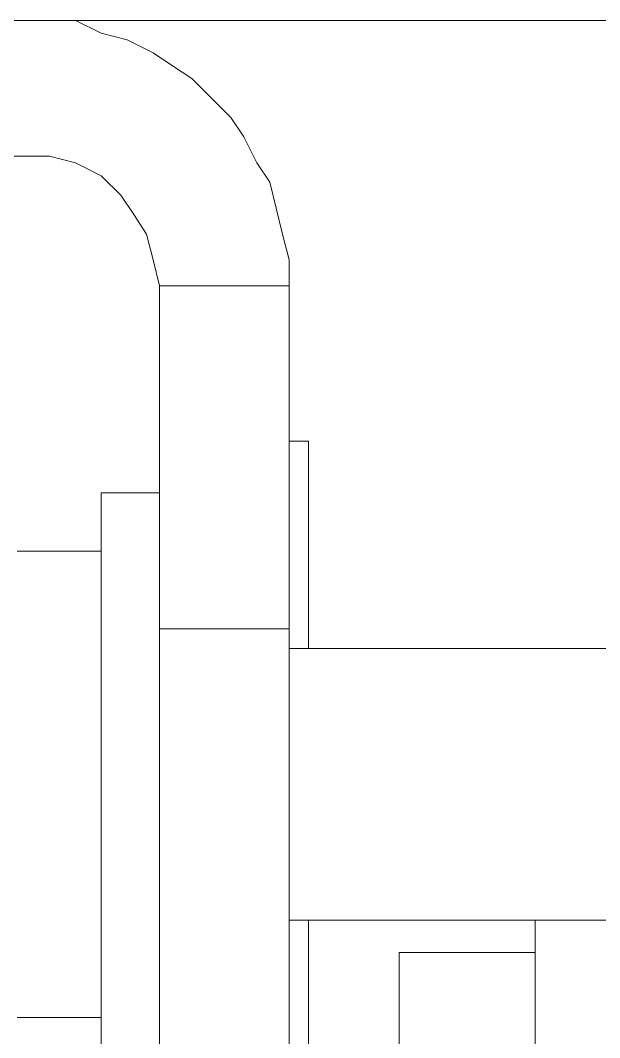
# Model space of a CAD drawing. Header units: millimetres. Extents: x 1341 to 37388, y -13954 to 1849.
# Drawn here: x 29457.03 to 29485.32, y 414.67 to 464.38 of the extents above; entities that cross this region are included whole.
import ezdxf

# ---------------------------------------------------------------- set-up
doc = ezdxf.new("R2010")
doc.units = ezdxf.units.MM
doc.layers.add('COMPONENTE', color=3, linetype='Continuous')

# ---------------------------------------------------------------- blocks, each defined once
blk = doc.blocks.new('TRANFORMADOR_IP00_TRAEL_VISTA_FRONT')
at = {"layer": 'COMPONENTE', "linetype": 'Continuous', "lineweight": 0}
for points in [[(5033.011, 3589.346), (5013.083, 3589.346)], [(5100.701, 3589.346), (5033.011, 3589.346)], [(5045.979, 3576.378), (5045.979, 3577.643), (5045.663, 3578.908), (5045.347, 3580.173), (5045.031, 3581.439), (5044.398, 3582.388), (5043.765, 3583.653), (5043.133, 3584.602), (5042.184, 3585.551), (5041.235, 3586.5), (5040.286, 3587.132), (5039.337, 3587.765), (5038.072, 3588.397), (5036.806, 3588.714), (5035.541, 3589.346), (5034.276, 3589.346), (5033.011, 3589.346)], [(5013.083, 3582.704), (5033.011, 3582.704)], [(5039.653, 3576.378), (5039.337, 3577.643), (5039.021, 3578.908), (5038.388, 3579.857), (5037.755, 3580.806), (5036.806, 3581.755), (5035.541, 3582.388), (5034.276, 3582.704), (5033.011, 3582.704)], [(5039.653, 3576.378), (5045.979, 3576.378)], [(5039.653, 3559.613), (5039.653, 3576.378)], [(5045.979, 3576.378), (5045.979, 3559.613)], [(5045.979, 3568.786), (5046.928, 3568.786)], [(5046.928, 3558.664), (5046.928, 3568.786)], [(5039.653, 3566.256), (5036.806, 3566.256)], [(5036.806, 3566.256), (5036.806, 3538.104)], [(5036.806, 3563.409), (5032.694, 3563.409)], [(5045.979, 3559.613), (5039.653, 3559.613)], [(5039.653, 3453.333), (5039.653, 3559.613)], [(5045.979, 3453.333), (5045.979, 3559.613)], [(5213.308, 3558.664), (5045.979, 3558.664)], [(5045.979, 3545.379), (5213.308, 3545.379)], [(5046.928, 3484.015), (5046.928, 3545.379)], [(5057.999, 3484.015), (5057.999, 3545.379)], [(5057.999, 3543.798), (5051.357, 3543.798)], [(5051.357, 3484.015), (5051.357, 3543.798)], [(5032.694, 3540.635), (5036.806, 3540.635)]]:
    blk.add_lwpolyline(points, dxfattribs=at)

msp = doc.modelspace()

# ---------------------------------------------------------------- block references
at = {"linetype": 'ByBlock'}
msp.add_blockref('TRANFORMADOR_IP00_TRAEL_VISTA_FRONT', (24424.173, -3124.971), dxfattribs=at)

doc.saveas('drawing.dxf')
